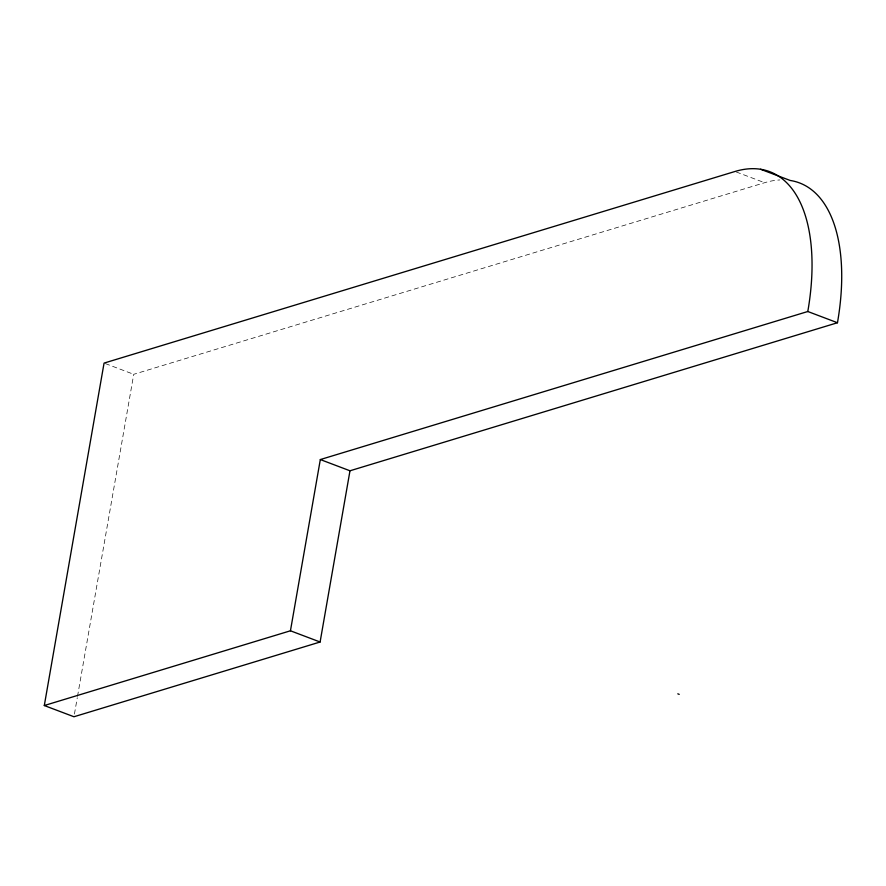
<?xml version="1.0" encoding="UTF-8"?>
<svg xmlns="http://www.w3.org/2000/svg" width="886" height="886" viewBox="0 0 886 886"><rect width="100%" height="100%" fill="white"/><g stroke="black" fill="none" stroke-linecap="round" stroke-linejoin="round"><path stroke-width="0.66" stroke-dasharray="4.43 3.32" d="M74.435 714.038L77.281 697.736M77.514 696.374L133.731 374.313L764.64 182.704A182.859 91.07 -69.3 0 1 779.813 179.958M736.266 171.973L764.64 182.704M105.356 363.581L133.731 374.313"/><path stroke-width="1.33" d="M837.469 322.737L349.981 470.787L320.101 642.007L73.959 716.752L44.3 705.533L104.061 363.094L734.981 171.485A182.859 91.07 -69.3 0 1 807.799 311.507L837.469 322.737A182.859 91.07 -69.3 0 0 790.201 180.467L760.542 169.248M44.3 705.533L290.442 630.788L320.322 459.557L807.799 311.507M320.322 459.557L349.981 470.787M677.801 693.827L679.219 694.369M290.442 630.788L320.101 642.007"/></g></svg>
